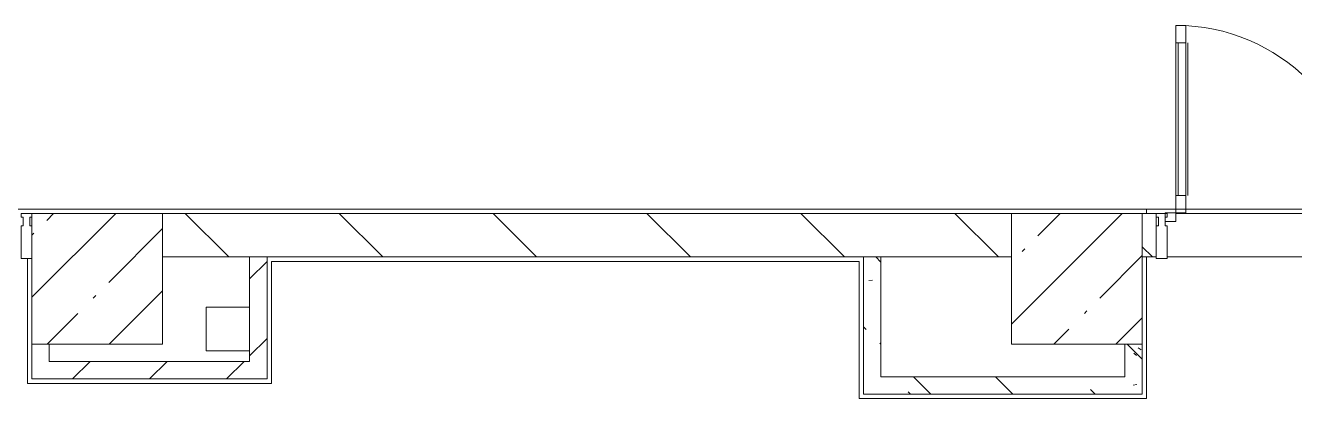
# Model space of a CAD drawing. Header units: millimetres. Extents: x 81671 to 282875, y -8553 to 29000.
# Drawn here: x 155389 to 161219, y 7050 to 8763 of the extents above; entities that cross this region are included whole.
import ezdxf

# ---------------------------------------------------------------- set-up
doc = ezdxf.new("R2010")
doc.units = ezdxf.units.MM
for name, color, linetype, lineweight, true_color in [('A-DETL-GENF-4', 7, 'Continuous', 5, 0xaaaaaa), ('A-DOOR-6', 7, 'Continuous', 5, 0xaaaaaa), ('A-FLOR-3', 7, 'Continuous', 5, 0xaaaaaa), ('I-WALL-7', 7, 'Continuous', 5, 0x787878)]:
    doc.layers.add(name, color=color, linetype=linetype, lineweight=lineweight, true_color=true_color)
for name, color, linetype, lineweight in [('A-GLAZ-CWMG-2', 7, 'Continuous', 5), ('A-WALL', 7, 'Continuous', 9), ('I-WALL-5', 7, 'Continuous', 5), ('S-COLS-2', 7, 'Continuous', 5)]:
    doc.layers.add(name, color=color, linetype=linetype, lineweight=lineweight)
pattern_1 = [(45, (147759.1, 0), (-176.7767, 176.7767), [])]
pattern_2 = [(135, (147759.1, 0), (-353.553, -353.553), [])]
pattern_3 = [(135, (147759.1, 0), (-377.17, -377.17), [533.4, -88.9, 17.78, -88.9]), (135, (147759.1, 376.94), (-377.17, -377.17), []), (50, (147759.1, 0), (637.645, -55.787), [66.675, -733.425]), (355, (147759.1, 0), (-123.35, 668.7), [53.34, -586.74]), (100.451, (147812.23, -4.65), (514.3, 612.908), [56.665, -623.315]), (46.184, (147759.1, 177.8), (948.776, -147.15), [100.01, -1100.137]), (96.636, (147838.2, 165.5), (830.91, 865.997), [85, -934.973]), (351.184, (147759.1, 177.8), (830.92, 865.99), [80.01, -880.11]), (21, (147848, 133.35), (530.65, -357.928), [66.675, -733.425]), (326, (147848, 133.35), (216.308, 644.658), [53.34, -586.74]), (71.451, (147892.2, 103.5), (746.96, 286.724), [56.665, -623.315]), (37.5, (147759.1, 0), (10.8105, 295.9426), [16.764, -562.864, 16.764, -578.866, -588.962]), (37.5, (147759.1, 0), (10.8105, 295.9426), [-1175.258, 16.764, -572.198]), (7.5, (147759.1, 0), (233.869, 350.632), [16.764, -322.834, 16.764, -549.529, -224.472]), (7.5, (147759.1, 0), (233.869, 350.632), [-905.891, 16.764, -207.708]), (327.5, (147560.85, 0), (474.568, -20.0513), [16.764, -205.486, 16.764, -676.656, -920.115]), (327.5, (147560.85, 0), (474.568, -20.0513), [-915.67, 16.764, -903.351]), (317.5, (147471.95, 0), (518.452, 88.993), [16.764, -272.161, 16.764, -443.738, -653.415]), (317.5, (147471.95, 0), (518.452, 88.993), [-749.427, 16.764, -636.65])]

# ---------------------------------------------------------------- blocks, each defined once
blk = doc.blocks.new('BSC_Колонна _Прямоугольная - 600х600-V165-1_4_3_птичка')
at = {"layer": 'S-COLS-2'}
h = blk.add_hatch(dxfattribs=at)
h.set_pattern_fill('FP_196', color=256, style=0, pattern_type=2)
h.set_pattern_definition([(45, (-7960, -7600), (-285.123, 285.123), []), (45, (-7674.88, -7600), (-285.123, 285.123), [504.031, -100.806, 16.764, -84.042])])
h.paths.add_polyline_path([(87.6, -300), (300, -300), (300, 300), (-300, 300), (-300, -300), (68.5, -300)])
for p, q in [((300, 300), (-300, 300)), ((-300, 300), (-300, -300)), ((300, -300), (300, 300)), ((-300, -300), (300, -300))]:
    blk.add_line(p, q, dxfattribs=at)
blk = doc.blocks.new('BSC_Колонна _Прямоугольная - 600х600-20441433-1_4_3_птичка')
at = {"layer": 'S-COLS-2'}
h = blk.add_hatch(dxfattribs=at)
h.set_pattern_fill('FP_206', color=256, style=0, pattern_type=2)
h.set_pattern_definition([(45, (-12460, -7600), (-285.123, 285.123), []), (45, (-12174.88, -7600), (-285.123, 285.123), [504.031, -100.806, 16.764, -84.042])])
h.paths.add_polyline_path([(-300, -300), (300, -300), (300, 300), (-300, 300), (-300, -164.8)])
for p, q in [((300, 300), (-300, 300)), ((-300, 300), (-300, -300)), ((300, -300), (300, 300)), ((-300, -300), (300, -300))]:
    blk.add_line(p, q, dxfattribs=at)
blk = doc.blocks.new('Прямоугольный импост - Импост структурный с накладкой - 190мм-32633541-1_4_3_птичка')
at = {"layer": 'A-GLAZ-CWMG-2'}
for p, q in [((0, 17), (-50, 17)), ((-50, 17), (-50, 0)), ((-50, 0), (-40, 0)), ((-40, 0), (-40, -40)), ((-10, -40), (-10, 0)), ((-10, 0), (0, 0)), ((-40, -40), (-50, -40)), ((-50, -40), (-50, -190)), ((0, -40), (-10, -40)), ((-50, -190), (0, -190))]:
    blk.add_line(p, q, dxfattribs=at)
blk = doc.blocks.new('Дверь_Витражная_остекление_ - ВВ-6 остекление-32633143-1_4_3_птичка')
at = {"layer": 'A-DETL-GENF-4'}
for p, q in [((-630, 880), (-585, 880)), ((-630, 880), (-630, 20)), ((-585, 880), (-630, 880)), ((-630, 880), (-630, 20)), ((-585, 880), (-585, 20)), ((-585, 20), (-585, 880)), ((-630, 800), (-585, 800)), ((-620, 800), (-620, 100)), ((-576, 800), (-576, 100)), ((680, 420), (635, 420)), ((635, 420), (635, 20)), ((680, 420), (635, 420)), ((635, 420), (635, 20)), ((680, 420), (680, 20)), ((680, 20), (680, 420)), ((626, 340), (626, 100)), ((680, 340), (635, 340)), ((670, 340), (670, 100)), ((-630, 100), (-585, 100)), ((680, 100), (635, 100)), ((-585, 20), (-630, 20)), ((-630, 20), (-585, 20))]:
    blk.add_line(p, q, dxfattribs=at)
at = {"layer": 'A-DOOR-6'}
for p, q in [((-630, 880), (-630, 20)), ((630, 420), (630, 20)), ((-630, 20), (-680, 20)), ((-680, 20), (-680, -20)), ((-630, -20), (-630, 20)), ((680, 20), (630, 20)), ((630, 20), (630, -20)), ((680, -20), (680, 20)), ((-680, -20), (-630, -20)), ((630, -20), (680, -20))]:
    blk.add_line(p, q, dxfattribs=at)
for centre, radius, start, end in [((-630, 20), 860, 360, 90), ((630, 20), 400, 90, 180)]:
    blk.add_arc(centre, radius, start, end, dxfattribs=at)
blk = doc.blocks.new('Прямоугольный импост - Импост структурный с накладкой - 190мм-33226183-1_4_3_птичка')
at = {"layer": 'A-GLAZ-CWMG-2'}
for p, q in [((0, 190), (-50, 190)), ((-50, 190), (-50, 40)), ((0, 40), (0, 190)), ((-50, 40), (-40, 40)), ((-40, 0), (-50, 0)), ((-50, 0), (-50, -17)), ((-40, 40), (-40, 0)), ((-10, 0), (-10, 40)), ((-10, 40), (0, 40)), ((0, 0), (-10, 0)), ((0, -17), (0, 0)), ((-50, -17), (0, -17))]:
    blk.add_line(p, q, dxfattribs=at)

msp = doc.modelspace()

# ---------------------------------------------------------------- hatches: boundary and pattern name
at = {"layer": 'I-WALL-5'}
h = msp.add_hatch(dxfattribs=at)
h.set_pattern_fill('FP_128', color=256, style=0, pattern_type=2)
h.set_pattern_definition(pattern_2)
h.paths.add_polyline_path([(156219.1, 7700), (159919.1, 7700), (159919.1, 7900), (156019.1, 7900), (156019.1, 7700), (156084.7, 7700)])
h = msp.add_hatch(dxfattribs=at)
h.set_pattern_fill('FP_128', color=256, style=0, pattern_type=2)
h.set_pattern_definition(pattern_2)
h.paths.add_polyline_path([(164419.1, 7700), (164419.1, 7900), (163589.1, 7900), (163589.1, 7700), (163969.1, 7700)])
h.paths.add_polyline_path([(160539.1, 7700), (160584.1, 7700), (160584.1, 7900), (160519.1, 7900), (160519.1, 7700)])
h.paths.add_polyline_path([(162089.1, 7700), (162489.1, 7700), (162489.1, 7900), (162024.1, 7894.4), (162024.1, 7700), (162069.1, 7700)])
h = msp.add_hatch(dxfattribs=at)
h.set_pattern_fill('FP_134', color=256, style=0, pattern_type=2)
h.set_pattern_definition(pattern_1)
h.paths.add_polyline_path([(156499.1, 7140), (156499.1, 7700), (156419.1, 7700), (156419.1, 7140)])
h = msp.add_hatch(dxfattribs=at)
h.set_pattern_fill('FP_134', color=256, style=0, pattern_type=2)
h.set_pattern_definition(pattern_1)
h.paths.add_polyline_path([(155419.1, 7140), (156419.1, 7140), (156419.1, 7220), (155419.1, 7220), (155419.1, 7140.2)])
at = {"layer": 'I-WALL-7'}
h = msp.add_hatch(dxfattribs=at)
h.set_pattern_fill('FP_127', color=256, style=0, pattern_type=2)
h.set_pattern_definition(pattern_3)
h.paths.add_polyline_path([(159239.1, 7150), (159319.1, 7150), (159319.1, 7700), (159239.1, 7700), (159239.1, 7271.5)])
h = msp.add_hatch(dxfattribs=at)
h.set_pattern_fill('FP_127', color=256, style=0, pattern_type=2)
h.set_pattern_definition(pattern_3)
h.paths.add_polyline_path([(160519.1, 7070), (160519.1, 7300), (160439.1, 7300), (160439.1, 7070)])
h = msp.add_hatch(dxfattribs=at)
h.set_pattern_fill('FP_127', color=256, style=0, pattern_type=2)
h.set_pattern_definition(pattern_3)
h.paths.add_polyline_path([(159239.1, 7070), (160439.1, 7070), (160439.1, 7150), (159239.1, 7150), (159239.1, 7120)])

# ---------------------------------------------------------------- linework, layer by layer
at = {"layer": 'A-FLOR-3'}
for p, q in [((150752.3, 7920), (163499.1, 7920)), ((160539.1, 7920), (160539.1, 7900)), ((160539.1, 7700), (160539.1, 7050)), ((155399.1, 7120), (155399.1, 7693)), ((159219.1, 7680), (156519.1, 7680)), ((156519.1, 7680), (156519.1, 7120)), ((159219.1, 7050), (159219.1, 7680)), ((156219.1, 7470), (156419.1, 7470)), ((156219.1, 7270), (156219.1, 7470)), ((156419.1, 7270), (156219.1, 7270)), ((156519.1, 7120), (155399.1, 7120)), ((160539.1, 7050), (159219.1, 7050))]:
    msp.add_line(p, q, dxfattribs=at)
at = {"layer": 'A-WALL'}
for p, q in [((156499.1, 7700), (156419.1, 7700)), ((159319.1, 7700), (159239.1, 7700))]:
    msp.add_line(p, q, dxfattribs=at)
at = {"layer": 'I-WALL-5'}
for p, q in [((159919.1, 7900), (156019.1, 7900)), ((160584.1, 7900), (160519.1, 7900)), ((160584.1, 7700), (160584.1, 7900)), ((160674.1, 7900), (161934.1, 7900)), ((156019.1, 7700), (156419.1, 7700)), ((156419.1, 7700), (156419.1, 7220)), ((156499.1, 7140), (156499.1, 7700)), ((156499.1, 7700), (159239.1, 7700)), ((159239.1, 7700), (159239.1, 7070)), ((159319.1, 7700), (159919.1, 7700)), ((159319.1, 7150), (159319.1, 7700)), ((160519.1, 7700), (160584.1, 7700)), ((161974.6, 7700), (160633.6, 7700)), ((155419.1, 7300), (155419.1, 7140)), ((155499.1, 7220), (155499.1, 7300)), ((160439.1, 7300), (160439.1, 7150)), ((160519.1, 7070), (160519.1, 7300)), ((156419.1, 7220), (155499.1, 7220)), ((155419.1, 7140), (156499.1, 7140)), ((160439.1, 7150), (159319.1, 7150)), ((159239.1, 7070), (160519.1, 7070))]:
    msp.add_line(p, q, dxfattribs=at)

# ---------------------------------------------------------------- block references
at = {"layer": 'A-DOOR-6'}
msp.add_blockref('Дверь_Витражная_остекление_ - ВВ-6 остекление-32633143-1_4_3_птичка', (161304.1, 7883), dxfattribs=at)
at = {"layer": 'A-GLAZ-CWMG-2'}
msp.add_blockref('Прямоугольный импост - Импост структурный с накладкой - 190мм-32633541-1_4_3_птичка', (155419.1, 7883), dxfattribs=at)
at = {"layer": 'A-GLAZ-CWMG-2', "rotation": 180}
msp.add_blockref('Прямоугольный импост - Импост структурный с накладкой - 190мм-33226183-1_4_3_птичка', (160584.1, 7883), dxfattribs=at)
at = {"layer": 'S-COLS-2'}
for name, p in [('BSC_Колонна _Прямоугольная - 600х600-V165-1_4_3_птичка', (155719.1, 7600)), ('BSC_Колонна _Прямоугольная - 600х600-20441433-1_4_3_птичка', (160219.1, 7600))]:
    msp.add_blockref(name, p, dxfattribs=at)

doc.saveas('drawing.dxf')
